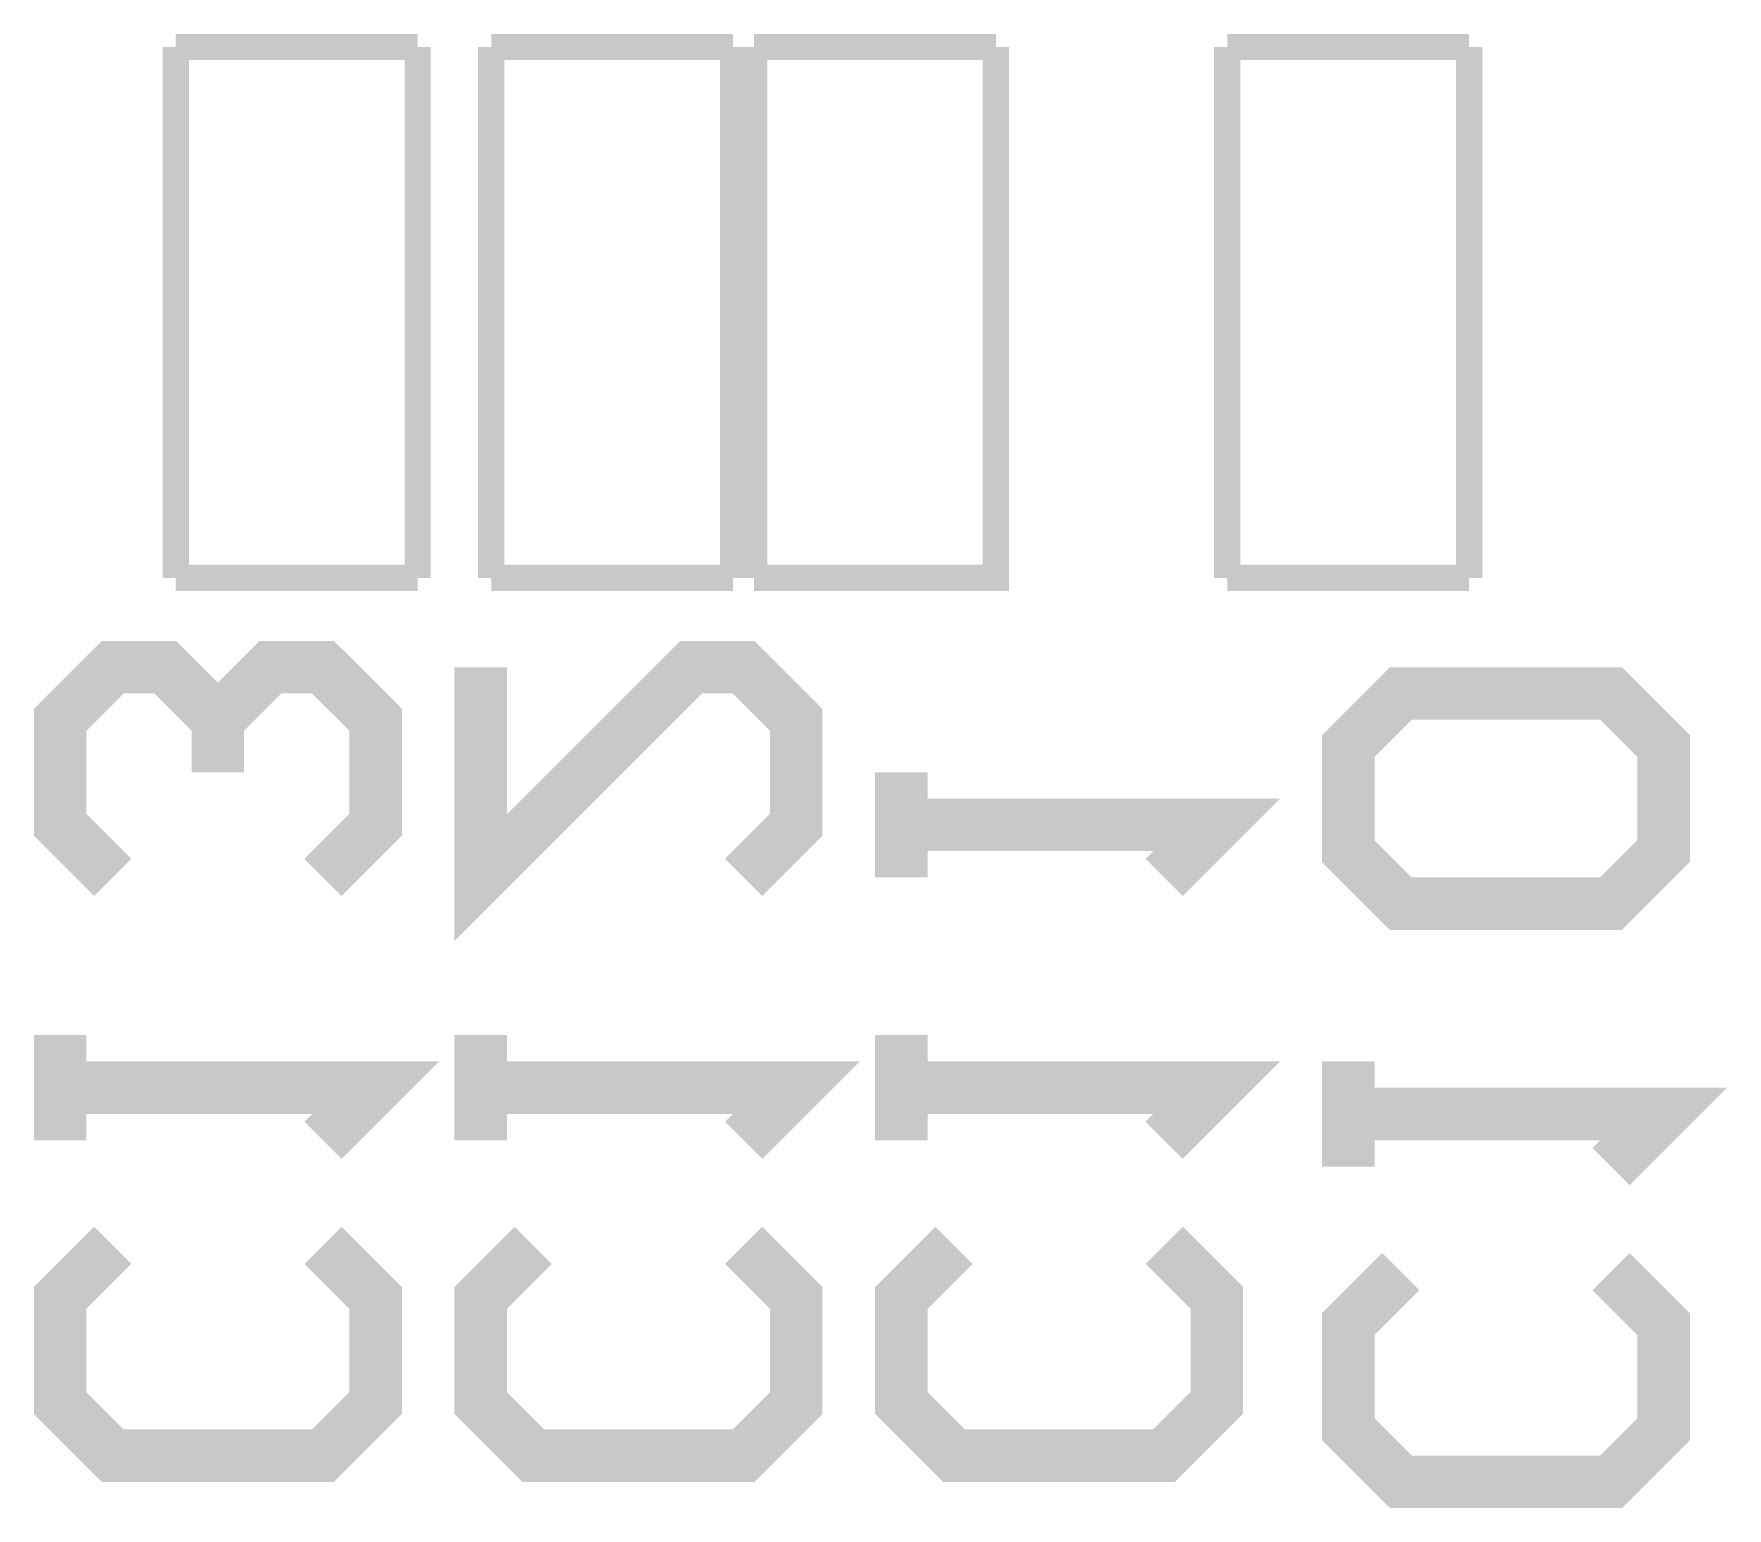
# Model space of a CAD drawing. Extents: x -0.01 to 3.94, y -0.01 to 3.94.
# Drawn here: x 2.24 to 2.5621, y 1.355 to 1.6355 of the extents above; entities that cross this region are included whole.
import ezdxf

# ---------------------------------------------------------------- set-up
doc = ezdxf.new("R2010")
doc.units = 0
doc.layers.add('gbo', color=1, linetype='CONTINUOUS')

msp = doc.modelspace()

# ---------------------------------------------------------------- linework, layer by layer
at = {"layer": 'gbo', "color": 1}
for points, const_width in [([(2.267, 1.633), (2.313, 1.633)], 0.005), ([(2.267, 1.532), (2.267, 1.633)], 0.005), ([(2.313, 1.532), (2.313, 1.633)], 0.005), ([(2.327, 1.633), (2.373, 1.633)], 0.005), ([(2.327, 1.532), (2.327, 1.633)], 0.005), ([(2.373, 1.532), (2.373, 1.633)], 0.005), ([(2.377, 1.633), (2.423, 1.633)], 0.005), ([(2.377, 1.532), (2.423, 1.532), (2.423, 1.633)], 0.005), ([(2.377, 1.532), (2.377, 1.633)], 0.005), ([(2.467, 1.633), (2.513, 1.633)], 0.005), ([(2.467, 1.532), (2.467, 1.633)], 0.005), ([(2.513, 1.532), (2.513, 1.633)], 0.005), ([(2.267, 1.532), (2.313, 1.532)], 0.005), ([(2.327, 1.532), (2.373, 1.532)], 0.005), ([(2.467, 1.532), (2.513, 1.532)], 0.005), ([(2.295, 1.475), (2.305, 1.485), (2.305, 1.505), (2.295, 1.515), (2.285, 1.515), (2.275, 1.505), (2.275, 1.495), (2.275, 1.505), (2.265, 1.515), (2.255, 1.515), (2.245, 1.505), (2.245, 1.485), (2.255, 1.475)], 0.01), ([(2.325, 1.515), (2.325, 1.475), (2.365, 1.515), (2.375, 1.515), (2.385, 1.505), (2.385, 1.485), (2.375, 1.475)], 0.01), ([(2.54, 1.47), (2.55, 1.48), (2.55, 1.5), (2.54, 1.51), (2.5, 1.51), (2.49, 1.5), (2.49, 1.48), (2.5, 1.47), (2.54, 1.47)], 0.01), ([(2.405, 1.475), (2.405, 1.495), (2.405, 1.485), (2.465, 1.485), (2.455, 1.475)], 0.01), ([(2.245, 1.425), (2.245, 1.445), (2.245, 1.435), (2.305, 1.435), (2.295, 1.425)], 0.01), ([(2.325, 1.425), (2.325, 1.445), (2.325, 1.435), (2.385, 1.435), (2.375, 1.425)], 0.01), ([(2.405, 1.425), (2.405, 1.445), (2.405, 1.435), (2.465, 1.435), (2.455, 1.425)], 0.01), ([(2.49, 1.42), (2.49, 1.44), (2.49, 1.43), (2.55, 1.43), (2.54, 1.42)], 0.01), ([(2.295, 1.405), (2.305, 1.395), (2.305, 1.375), (2.295, 1.365), (2.255, 1.365), (2.245, 1.375), (2.245, 1.395), (2.255, 1.405)], 0.01), ([(2.375, 1.405), (2.385, 1.395), (2.385, 1.375), (2.375, 1.365), (2.335, 1.365), (2.325, 1.375), (2.325, 1.395), (2.335, 1.405)], 0.01), ([(2.455, 1.405), (2.465, 1.395), (2.465, 1.375), (2.455, 1.365), (2.415, 1.365), (2.405, 1.375), (2.405, 1.395), (2.415, 1.405)], 0.01), ([(2.54, 1.4), (2.55, 1.39), (2.55, 1.37), (2.54, 1.36), (2.5, 1.36), (2.49, 1.37), (2.49, 1.39), (2.5, 1.4)], 0.01)]:
    msp.add_lwpolyline(points, dxfattribs=dict(at, const_width=const_width))

doc.saveas('drawing.dxf')
